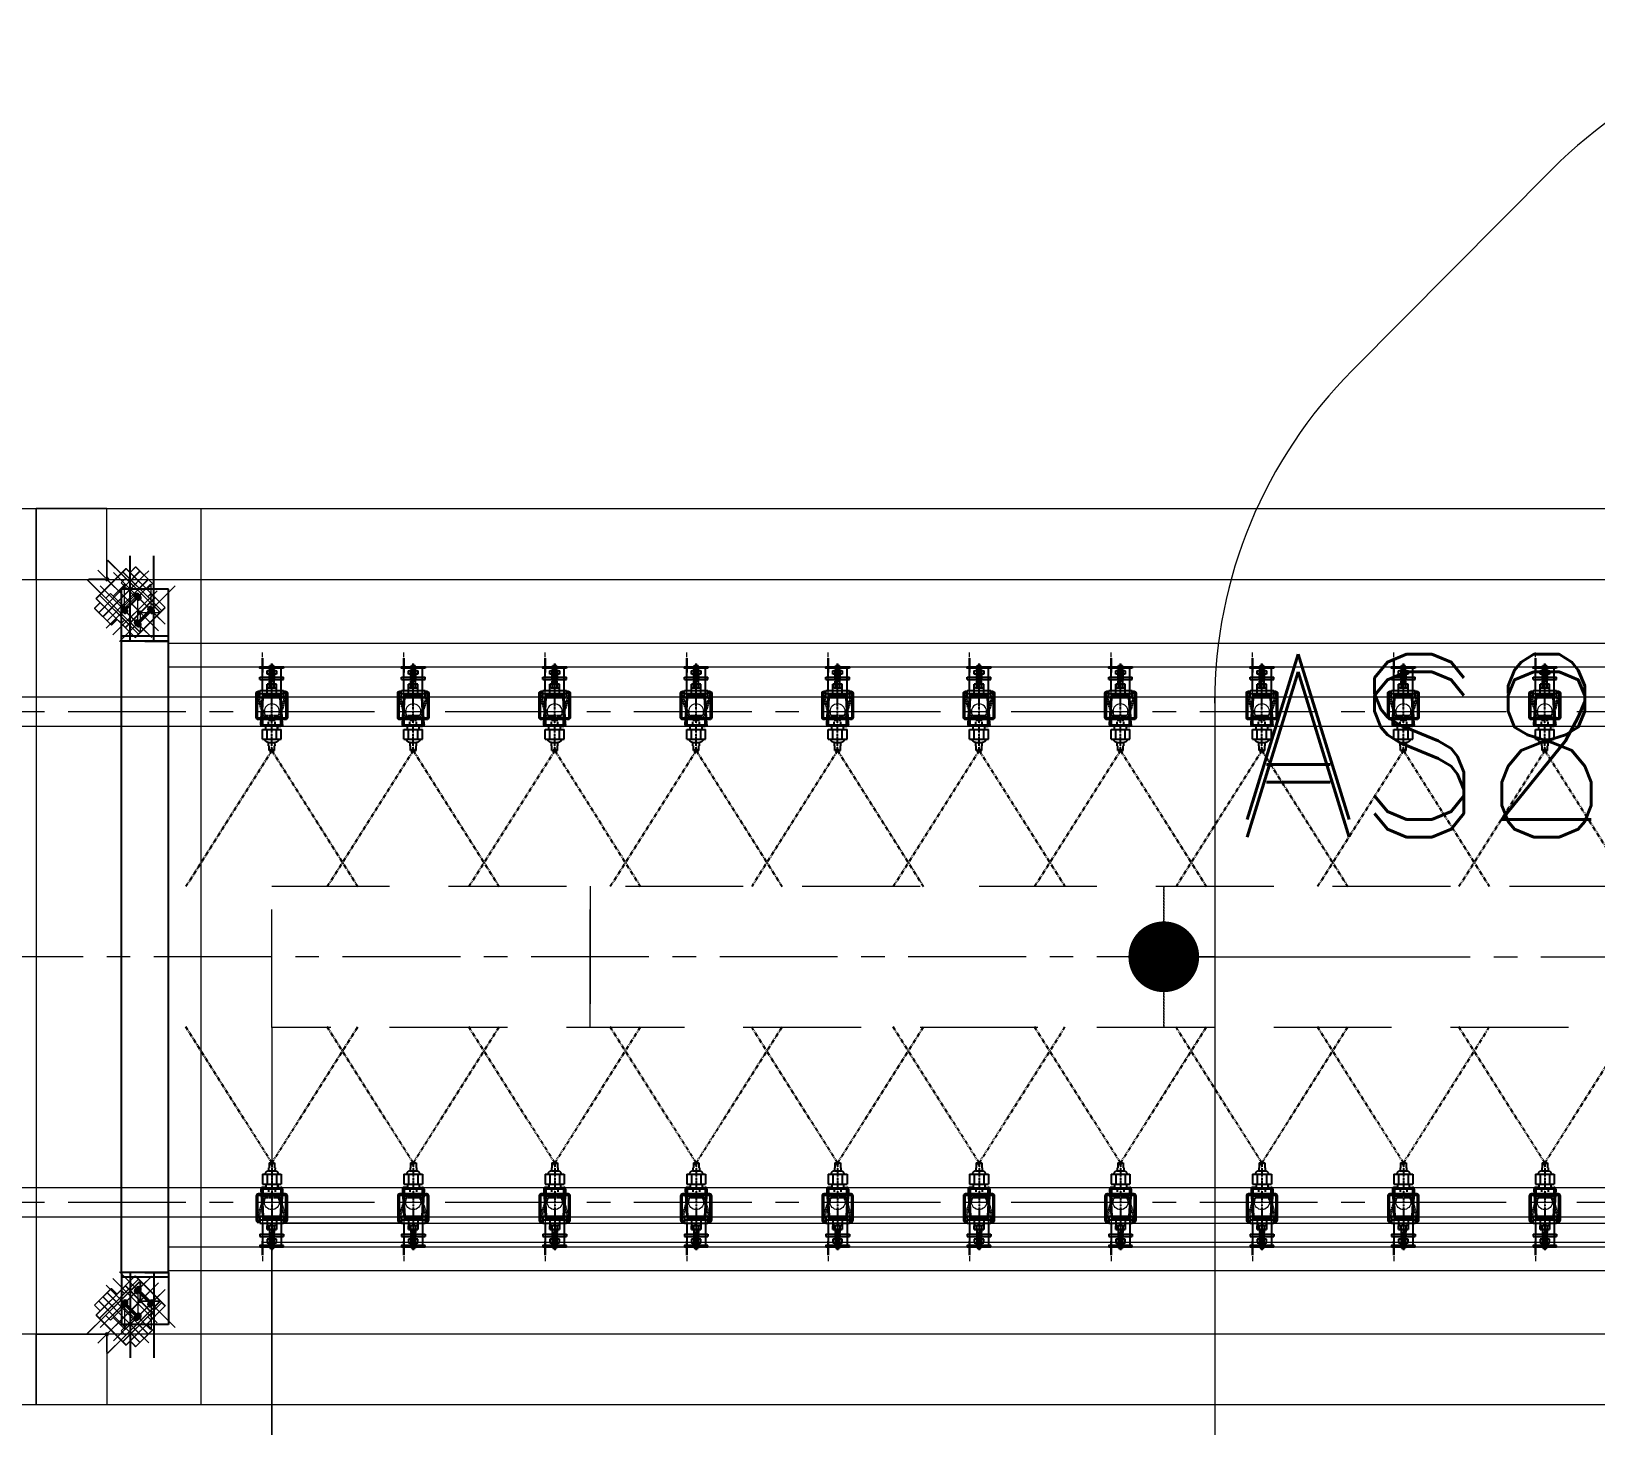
# Model space of a CAD drawing. Header units: inches. Extents: x 702888 to 852715, y 9845 to 271320.
# Drawn here: x 728319 to 731637, y 256210 to 259166 of the extents above; entities that cross this region are included whole.
import ezdxf

# ---------------------------------------------------------------- set-up
doc = ezdxf.new("R2010")
doc.units = ezdxf.units.IN
doc.header["$MEASUREMENT"] = 0
for name, pattern in [('CENTER2', [1.125, 0.75, -0.125, 0.125, -0.125]), ('CENTERX2', [4, 2.5, -0.5, 0.5, -0.5]), ('DASHED2', [0.375, 0.25, -0.125]), ('DASHEDX2', [1.5, 1, -0.5]), ('HIDDEN', [9.525, 6.35, -3.175]), ('HIDDEN2', [0.1875, 0.125, -0.0625]), ('PHANTOM', [2.5, 1.25, -0.25, 0.25, -0.25, 0.25, -0.25]), ('PHANTOM2', [31.75, 15.875, -3.175, 3.175, -3.175, 3.175, -3.175])]:
    doc.linetypes.add(name, pattern=pattern)
doc.layers.get('0').update_dxf_attribs({"lineweight": 5})
for name, color, linetype in [('6nb', 230, 'Continuous'), ('Nozzle', 7, 'Continuous'), ('Riser Support', 7, 'Continuous'), ('stru pipe', 120, 'Continuous')]:
    doc.layers.add(name, color=color, linetype=linetype)
doc.layers.add('chain', color=2, linetype='Continuous', lineweight=5)
doc.layers.add('p7', color=253, linetype='Continuous', lineweight=5)
doc.styles.add('ROMANS', font='romans.shx', dxfattribs={"width": 0.9})

# ---------------------------------------------------------------- blocks, each defined once
blk = doc.blocks.new('A$C4D81176E')
at = {"layer": 'Nozzle', "color": 2, "linetype": 'PHANTOM2', "ltscale": 0.5}
for q in [(361.3, 4.7), (361.3, -359.7)]:
    blk.add_line((73, -177.5), q, dxfattribs=at)
at = {"layer": 'Nozzle', "color": 2}
for p, q in [((-43.9, -160.2), (-44, -160.6)), ((-44, -160.6), (-44, -161)), ((-44, -194), (-44, -161)), ((-43.8, -159.8), (-43.9, -160.2)), ((-43.6, -159.4), (-43.8, -159.8)), ((-43.4, -159), (-43.6, -159.4)), ((-43.1, -158.7), (-43.4, -159)), ((-42.8, -158.4), (-43.1, -158.7)), ((-42.5, -158.1), (-42.8, -158.4)), ((-42.1, -157.9), (-42.5, -158.1)), ((-41.8, -157.7), (-42.1, -157.9)), ((-41.9, -160.5), (-42, -160.7)), ((-42, -160.7), (-42, -161)), ((-42, -194), (-42, -161)), ((-41.8, -160.3), (-41.9, -160.5)), ((-41.3, -157.6), (-41.8, -157.7)), ((-41.6, -160), (-41.8, -160.3)), ((-41.5, -159.9), (-41.6, -160)), ((-41.2, -159.7), (-41.5, -159.9)), ((-40.9, -157.5), (-41.3, -157.6)), ((-41, -159.6), (-41.2, -159.7)), ((-40.8, -159.5), (-41, -159.6)), ((-40.5, -157.5), (-40.9, -157.5)), ((-40.5, -159.5), (-40.8, -159.5)), ((17.7, -154.5), (-40.5, -157.5)), ((17.7, -156.5), (-40.5, -159.5)), ((-26.3, -156.8), (-26.3, -158.8)), ((4.2, -158.5), (4.2, -196.5)), ((16.7, -158.5), (4.2, -158.5)), ((16.9, -158.5), (16.7, -158.5)), ((17.2, -158.6), (16.9, -158.5)), ((17.4, -158.7), (17.2, -158.6)), ((17.6, -158.8), (17.4, -158.7)), ((17.8, -159), (17.6, -158.8)), ((18.1, -154.5), (17.7, -154.5)), ((17.9, -156.5), (17.7, -156.5)), ((18, -159.2), (17.8, -159)), ((18.2, -156.6), (17.9, -156.5)), ((18.1, -159.5), (18, -159.2)), ((18.5, -154.6), (18.1, -154.5)), ((18.2, -159.7), (18.1, -159.5)), ((18.4, -156.7), (18.2, -156.6)), ((18.2, -160), (18.2, -159.7)), ((18.2, -160), (18.2, -195)), ((28.2, -165), (18.2, -165)), ((18.6, -156.9), (18.4, -156.7)), ((18.9, -154.7), (18.5, -154.6)), ((18.8, -157), (18.6, -156.9)), ((18.9, -157.3), (18.8, -157)), ((19.3, -154.9), (18.9, -154.7)), ((19.1, -157.5), (18.9, -157.3)), ((19.2, -157.7), (19.1, -157.5)), ((19.2, -158), (19.2, -157.7)), ((19.2, -165), (19.2, -158)), ((19.7, -155.1), (19.3, -154.9)), ((20, -155.4), (19.7, -155.1)), ((20.3, -155.7), (20, -155.4)), ((20.5, -156), (20.3, -155.7)), ((20.8, -156.4), (20.5, -156)), ((20.9, -156.8), (20.8, -156.4)), ((21.1, -157.2), (20.9, -156.8)), ((21.2, -157.6), (21.1, -157.2)), ((21.2, -158), (21.2, -157.6)), ((21.2, -165), (21.2, -158)), ((49, -157.5), (28.2, -157.5)), ((28.2, -157.5), (28.2, -197.5)), ((49, -157.5), (49, -197.5)), ((49.6, -162.9), (49, -162.7)), ((50.3, -163), (49.6, -162.9)), ((50.9, -163.3), (50.3, -163)), ((51.5, -163.6), (50.9, -163.3)), ((52.1, -164), (51.5, -163.6)), ((52.6, -164.3), (52.1, -164)), ((53.2, -164.8), (52.6, -164.3)), ((53.7, -165.2), (53.2, -164.8)), ((54.1, -165.8), (53.7, -165.2)), ((54.5, -166.3), (54.1, -165.8)), ((-44, -194), (-44, -194.4)), ((-44, -194.4), (-43.9, -194.9)), ((-43.9, -194.9), (-43.8, -195.3)), ((-43.8, -195.3), (-43.6, -195.7)), ((-43.6, -195.7), (-43.4, -196)), ((-43.4, -196), (-43.1, -196.3)), ((-43.1, -196.3), (-42.8, -196.6)), ((-42.8, -196.6), (-42.5, -196.9)), ((-42.5, -196.9), (-42.1, -197.1)), ((-42.1, -197.1), (-41.8, -197.3)), ((-42, -194), (-42, -194.3)), ((-42, -194.3), (-41.9, -194.5)), ((-41.9, -194.5), (-41.8, -194.8)), ((-41.8, -194.8), (-41.6, -195)), ((-41.8, -197.3), (-41.3, -197.4)), ((-41.6, -195), (-41.5, -195.2)), ((-41.5, -195.2), (-41.2, -195.3)), ((-41.3, -197.4), (-40.9, -197.5)), ((-41.2, -195.3), (-41, -195.5)), ((-41, -195.5), (-40.8, -195.5)), ((-40.9, -197.5), (-40.5, -197.5)), ((-40.8, -195.5), (-40.5, -195.5)), ((17.7, -198.5), (-40.5, -195.5)), ((17.7, -200.5), (-40.5, -197.5)), ((-26.3, -196.2), (-26.3, -198.3)), ((16.7, -196.5), (4.2, -196.5)), ((16.7, -196.5), (16.9, -196.5)), ((16.7, -196.5), (16.9, -196.5)), ((16.9, -196.5), (17.2, -196.4)), ((16.9, -196.5), (17.2, -196.4)), ((17.2, -196.4), (17.4, -196.3)), ((17.2, -196.4), (17.4, -196.3)), ((17.4, -196.3), (17.6, -196.2)), ((17.4, -196.3), (17.6, -196.2)), ((17.6, -196.2), (17.8, -196)), ((17.6, -196.2), (17.8, -196)), ((17.7, -198.5), (17.9, -198.5)), ((17.8, -196), (18, -195.8)), ((17.8, -196), (18, -195.8)), ((17.9, -198.5), (18.2, -198.5)), ((18, -195.8), (18.1, -195.5)), ((18, -195.8), (18.1, -195.5)), ((18.1, -195.5), (18.2, -195.3)), ((18.1, -195.5), (18.2, -195.3)), ((28.2, -190), (18.2, -190)), ((18.2, -195.3), (18.2, -195)), ((18.2, -195.3), (18.2, -195)), ((18.2, -198.5), (18.4, -198.3)), ((18.4, -198.3), (18.6, -198.2)), ((18.6, -198.2), (18.8, -198)), ((18.8, -198), (18.9, -197.8)), ((18.9, -197.8), (19.1, -197.5)), ((19.1, -197.5), (19.2, -197.3)), ((19.2, -190), (19.2, -197)), ((19.2, -197.3), (19.2, -197)), ((20.3, -199.3), (20.5, -199)), ((20.5, -199), (20.8, -198.7)), ((20.8, -198.7), (20.9, -198.3)), ((20.9, -198.3), (21.1, -197.9)), ((21.1, -197.9), (21.2, -197.4)), ((21.2, -190), (21.2, -197)), ((21.2, -197.4), (21.2, -197)), ((49, -167.5), (28.2, -167.5)), ((49, -187.5), (28.2, -187.5)), ((49, -197.5), (28.2, -197.5)), ((49, -192.3), (49.6, -192.2)), ((49.6, -192.2), (50.3, -192)), ((50.3, -192), (50.9, -191.7)), ((50.9, -191.7), (51.5, -191.4)), ((51.5, -191.4), (52.1, -191.1)), ((52.1, -191.1), (52.6, -190.7)), ((52.6, -190.7), (53.2, -190.3)), ((53.2, -190.3), (53.7, -189.8)), ((53.7, -189.8), (54.1, -189.3)), ((54.1, -189.3), (54.5, -188.7)), ((54.9, -166.9), (54.5, -166.3)), ((54.5, -188.7), (54.9, -188.2)), ((55.2, -167.5), (54.9, -166.9)), ((54.9, -188.2), (55.2, -187.6)), ((55.5, -168.1), (55.2, -167.5)), ((55.2, -187.6), (55.4, -187)), ((55.4, -187), (55.6, -186.3)), ((55.6, -168.7), (55.5, -168.1)), ((55.8, -169.4), (55.6, -168.7)), ((55.6, -186.3), (55.8, -185.7)), ((56, -170.1), (55.8, -169.4)), ((55.8, -185.7), (55.9, -185)), ((55.9, -185), (56, -184.3)), ((56, -170.8), (56, -170.1)), ((56, -170.8), (56, -184.3)), ((63, -170.8), (56, -170.8)), ((63, -184.4), (56, -184.3)), ((63, -170.8), (63, -171.7)), ((73, -171.7), (63, -171.7)), ((73, -183.5), (63, -183.4)), ((63, -183.4), (63, -184.4)), ((68.7, -177.5), (73, -174.8)), ((68.7, -177.5), (73, -180.3)), ((73, -171.7), (73, -174.8)), ((73, -180.3), (73, -183.5)), ((17.7, -200.5), (18.1, -200.5)), ((18.1, -200.5), (18.5, -200.4)), ((18.5, -200.4), (18.9, -200.3)), ((18.9, -200.3), (19.3, -200.1)), ((19.3, -200.1), (19.7, -199.9)), ((19.7, -199.9), (20, -199.6)), ((20, -199.6), (20.3, -199.3))]:
    blk.add_line(p, q, dxfattribs=at)
at = {"layer": 'Nozzle', "color": 1, "linetype": 'CENTER2', "ltscale": 0.25}
blk.add_line((73, -177.5), (-46.9, -177.5), dxfattribs=at)
at = {"layer": 'Nozzle', "color": 8, "linetype": 'HIDDEN'}
for p, q in [((8.2, -170.5), (8.2, -184.5)), ((18.2, -170.5), (8.2, -170.5)), ((18.2, -184.5), (8.2, -184.5))]:
    blk.add_line(p, q, dxfattribs=at)
blk = doc.blocks.new('*U55')
at = {"layer": 'chain', "color": 7, "linetype": 'Continuous'}
blk.add_line((-20, -152.9, 0), (-20, -215, 0), dxfattribs=at)
at = {"layer": 'chain', "color": 5, "linetype": 'DASHEDX2'}
blk.add_line((-20, -238.1, 0), (-20, -248.1, 0), dxfattribs=at)
at = {"layer": 'chain', "color": 7, "linetype": 'Continuous'}
blk.add_circle((0, -123, 0), 16.1, dxfattribs=at)
at = {"layer": 'Riser Support', "color": 11}
for p, q in [((-25, -152.9, 0), (-25, -167.9, 0)), ((-25, -152.9, 0), (25, -152.9, 0)), ((-25, -160.9, 0), (25, -160.9, 0)), ((-10, -152.9, 0), (-10, -180.9, 0)), ((10, -152.9, 0), (10, -180.9, 0)), ((25, -152.9, 0), (25, -167.9, 0)), ((-25, -167.9, 0), (25, -167.9, 0)), ((-25, -190.9, 0), (-25, -195.9, 0)), ((-25, -190.9, 0), (25, -190.9, 0)), ((-25, -195.9, 0), (25, -195.9, 0)), ((-20, -167.9, 0), (-20, -190.9, 0)), ((-10, -180.9, 0), (-10, -173.7, 0)), ((-10, -180.9, 0), (10, -180.9, 0)), ((10, -180.9, 0), (-10, -180.9, 0)), ((-7.5, -172.9, 0), (7.5, -172.9, 0)), ((-5, -180.9, 0), (-5, -173.7, 0)), ((-5, -189, 0), (-5, -209.2, 0)), ((-4, -195.9, 0), (-4, -180.9, 0)), ((-4, -185.9, 0), (-4, -220.9, 0)), ((4, -195.9, 0), (4, -180.9, 0)), ((4, -185.9, 0), (4, -220.9, 0)), ((5, -173.7, 0), (5, -180.9, 0)), ((5, -209.2, 0), (5, -189, 0)), ((10, -173.7, 0), (10, -180.9, 0)), ((20, -167.9, 0), (20, -190.9, 0)), ((25, -190.9, 0), (25, -195.9, 0)), ((-10, -201.9, 0), (-10, -209.2, 0)), ((10, -201.9, 0), (-10, -201.9, 0)), ((-7.5, -209.9, 0), (7.5, -209.9, 0)), ((-4, -220.9, 0), (4, -220.9, 0)), ((10, -209.2, 0), (10, -201.9, 0))]:
    blk.add_line(p, q, dxfattribs=at)
at = {"layer": 'Riser Support', "color": 1, "linetype": 'CENTER2'}
blk.add_line((0, -139.1, 0), (0, -224.7, 0), dxfattribs=at)
at = {"layer": 'Riser Support'}
for p, q in [((20, -152.9, 0), (20, -215, 0)), ((-20, -195.9, 0), (-20, -235.9, 0)), ((-20, -195.9, 0), (20, -195.9, 0)), ((-20, -235.9, 0), (-20, -205.9, 0)), ((-4, -211.9, 0), (-4, -205.9, 0)), ((4, -211.9, 0), (4, -205.9, 0))]:
    blk.add_line(p, q, dxfattribs=at)
at = {"layer": 'Riser Support', "color": 11, "linetype": 'HIDDEN'}
for p, q in [((-5, -180.9, 0), (-5, -195.9, 0)), ((5, -180.9, 0), (5, -195.9, 0))]:
    blk.add_line(p, q, dxfattribs=at)
at = {"layer": 'Riser Support', "color": 1, "linetype": 'CENTER2', "ltscale": 200}
blk.add_line((0, -223.9, 0), (0, -193.9, 0), dxfattribs=at)
at = {"layer": 'Riser Support', "elevation": 0}
for points in [[(25, -165.9), (28.5, -165.9, 0.414214), (33, -161.4), (33, -110.4, 0.414214), (28.5, -105.9), (-28.5, -105.9, 0.414214), (-33, -110.4), (-33, -161.4, 0.414214), (-28.5, -165.9), (-25, -165.9)], [(25, -162.9), (28.5, -162.9, 0.414214), (30, -161.4), (30, -110.4, 0.414214), (28.5, -108.9), (-28.5, -108.9, 0.414214), (-30, -110.4), (-30, -161.4, 0.414214), (-28.5, -162.9), (-25, -162.9)]]:
    blk.add_lwpolyline(points, format="xyb", dxfattribs=at)
at = {"layer": 'Riser Support', "linetype": 'HIDDEN2', "ltscale": 0.75, "elevation": 0}
for points in [[(25, -165.9), (28.5, -165.9, 0.414214), (33, -161.4), (18, -115.4, 0.414214), (13.5, -110.9), (-13.5, -110.9, 0.414214), (-18, -115.4), (-33, -161.4, 0.414214), (-28.5, -165.9), (-25, -165.9)], [(25, -162.9), (28.5, -162.9, 0.414214), (30, -161.4), (15, -115.4, 0.414214), (13.5, -113.9), (-13.5, -113.9, 0.414214), (-15, -115.4), (-30, -161.4, 0.414214), (-28.5, -162.9), (-25, -162.9)]]:
    blk.add_lwpolyline(points, format="xyb", dxfattribs=at)
at = {"layer": 'Riser Support', "elevation": 0}
blk.add_lwpolyline([(25, -215), (-25, -215), (-25, -218), (25, -218), (25, -215)], dxfattribs=at)
at = {"layer": 'Riser Support', "color": 11}
for centre, radius, start, end in [((-7.5, -177.4, 0), 4.44, 55.6903, 124.3097), ((0, -189.5, 0), 16.6, 72.4519, 107.5481), ((7.5, -177.4, 0), 4.44, 55.6903, 124.3097), ((-7.5, -205.5, 0), 4.44, 235.6903, 304.3097), ((0, -193.4, 0), 16.6, 252.4519, 287.5481), ((7.5, -205.5, 0), 4.44, 235.6903, 304.3097)]:
    blk.add_arc(centre, radius, start, end, dxfattribs=at)
at = {"color": 0, "linetype": 'ByBlock', "lineweight": -2, "extrusion": (0, 0, -1), "xscale": -1, "zscale": -1, "rotation": 270}
blk.add_blockref('A$C4D81176E', (177.5, -113.2, 0), dxfattribs=at)
blk = doc.blocks.new('*U75')
at = {"layer": 'chain', "color": 0, "linetype": 'ByBlock', "lineweight": -2, "transparency": 16777216}
for p in [(0, 0), (300, 0), (600, 0), (900, 0), (1200, 0), (1500, 0), (1800, 0), (2100, 0), (2400, 0)]:
    blk.add_blockref('*U55', p, dxfattribs=at)
blk = doc.blocks.new('*U66')
at = {"layer": 'chain', "color": 7, "linetype": 'Continuous'}
blk.add_line((-20, -152.9, 0), (-20, -215, 0), dxfattribs=at)
at = {"layer": 'chain', "color": 5, "linetype": 'DASHEDX2'}
blk.add_line((-20, -238.1, 0), (-20, -248.1, 0), dxfattribs=at)
at = {"layer": 'chain', "color": 7, "linetype": 'Continuous'}
blk.add_circle((0, -123, 0), 16.1, dxfattribs=at)
at = {"layer": 'Riser Support', "color": 11}
for p, q in [((-25, -152.9, 0), (-25, -167.9, 0)), ((-25, -152.9, 0), (25, -152.9, 0)), ((-25, -160.9, 0), (25, -160.9, 0)), ((-10, -152.9, 0), (-10, -180.9, 0)), ((10, -152.9, 0), (10, -180.9, 0)), ((25, -152.9, 0), (25, -167.9, 0)), ((-25, -167.9, 0), (25, -167.9, 0)), ((-25, -190.9, 0), (-25, -195.9, 0)), ((-25, -190.9, 0), (25, -190.9, 0)), ((-25, -195.9, 0), (25, -195.9, 0)), ((-20, -167.9, 0), (-20, -190.9, 0)), ((-10, -180.9, 0), (-10, -173.7, 0)), ((-10, -180.9, 0), (10, -180.9, 0)), ((10, -180.9, 0), (-10, -180.9, 0)), ((-7.5, -172.9, 0), (7.5, -172.9, 0)), ((-5, -180.9, 0), (-5, -173.7, 0)), ((-5, -189, 0), (-5, -209.2, 0)), ((-4, -195.9, 0), (-4, -180.9, 0)), ((-4, -185.9, 0), (-4, -220.9, 0)), ((4, -195.9, 0), (4, -180.9, 0)), ((4, -185.9, 0), (4, -220.9, 0)), ((5, -173.7, 0), (5, -180.9, 0)), ((5, -209.2, 0), (5, -189, 0)), ((10, -173.7, 0), (10, -180.9, 0)), ((20, -167.9, 0), (20, -190.9, 0)), ((25, -190.9, 0), (25, -195.9, 0)), ((-10, -201.9, 0), (-10, -209.2, 0)), ((10, -201.9, 0), (-10, -201.9, 0)), ((-7.5, -209.9, 0), (7.5, -209.9, 0)), ((-4, -220.9, 0), (4, -220.9, 0)), ((10, -209.2, 0), (10, -201.9, 0))]:
    blk.add_line(p, q, dxfattribs=at)
at = {"layer": 'Riser Support', "color": 1, "linetype": 'CENTER2'}
blk.add_line((0, -139.1, 0), (0, -224.7, 0), dxfattribs=at)
at = {"layer": 'Riser Support'}
for p, q in [((20, -152.9, 0), (20, -215, 0)), ((-20, -195.9, 0), (-20, -235.9, 0)), ((-20, -195.9, 0), (20, -195.9, 0)), ((-20, -235.9, 0), (-20, -205.9, 0)), ((-4, -211.9, 0), (-4, -205.9, 0)), ((4, -211.9, 0), (4, -205.9, 0))]:
    blk.add_line(p, q, dxfattribs=at)
at = {"layer": 'Riser Support', "color": 11, "linetype": 'HIDDEN'}
for p, q in [((-5, -180.9, 0), (-5, -195.9, 0)), ((5, -180.9, 0), (5, -195.9, 0))]:
    blk.add_line(p, q, dxfattribs=at)
at = {"layer": 'Riser Support', "color": 1, "linetype": 'CENTER2', "ltscale": 200}
blk.add_line((0, -223.9, 0), (0, -193.9, 0), dxfattribs=at)
at = {"layer": 'Riser Support', "elevation": 0}
for points in [[(25, -165.9), (28.5, -165.9, 0.414214), (33, -161.4), (33, -110.4, 0.414214), (28.5, -105.9), (-28.5, -105.9, 0.414214), (-33, -110.4), (-33, -161.4, 0.414214), (-28.5, -165.9), (-25, -165.9)], [(25, -162.9), (28.5, -162.9, 0.414214), (30, -161.4), (30, -110.4, 0.414214), (28.5, -108.9), (-28.5, -108.9, 0.414214), (-30, -110.4), (-30, -161.4, 0.414214), (-28.5, -162.9), (-25, -162.9)]]:
    blk.add_lwpolyline(points, format="xyb", dxfattribs=at)
at = {"layer": 'Riser Support', "linetype": 'HIDDEN2', "ltscale": 0.75, "elevation": 0}
for points in [[(25, -165.9), (28.5, -165.9, 0.414214), (33, -161.4), (18, -115.4, 0.414214), (13.5, -110.9), (-13.5, -110.9, 0.414214), (-18, -115.4), (-33, -161.4, 0.414214), (-28.5, -165.9), (-25, -165.9)], [(25, -162.9), (28.5, -162.9, 0.414214), (30, -161.4), (15, -115.4, 0.414214), (13.5, -113.9), (-13.5, -113.9, 0.414214), (-15, -115.4), (-30, -161.4, 0.414214), (-28.5, -162.9), (-25, -162.9)]]:
    blk.add_lwpolyline(points, format="xyb", dxfattribs=at)
at = {"layer": 'Riser Support', "elevation": 0}
blk.add_lwpolyline([(25, -215), (-25, -215), (-25, -218), (25, -218), (25, -215)], dxfattribs=at)
at = {"layer": 'Riser Support', "color": 11}
for centre, radius, start, end in [((-7.5, -177.4, 0), 4.44, 55.6903, 124.3097), ((0, -189.5, 0), 16.6, 72.4519, 107.5481), ((7.5, -177.4, 0), 4.44, 55.6903, 124.3097), ((-7.5, -205.5, 0), 4.44, 235.6903, 304.3097), ((0, -193.4, 0), 16.6, 252.4519, 287.5481), ((7.5, -205.5, 0), 4.44, 235.6903, 304.3097)]:
    blk.add_arc(centre, radius, start, end, dxfattribs=at)
at = {"color": 0, "linetype": 'ByBlock', "lineweight": -2, "extrusion": (0, 0, -1), "xscale": -1, "zscale": -1, "rotation": 270}
blk.add_blockref('A$C4D81176E', (177.5, -113.2, 0), dxfattribs=at)
blk = doc.blocks.new('*U47')
at = {"layer": 'chain', "color": 0, "linetype": 'ByBlock', "lineweight": -2, "transparency": 16777216}
for p in [(0, 0), (300, 0), (600, 0), (900, 0), (1200, 0), (1500, 0), (1800, 0), (2100, 0), (2400, 0), (2700, 0)]:
    blk.add_blockref('*U66', p, dxfattribs=at)
blk = doc.blocks.new('*U60')
at = {"layer": 'chain', "color": 7, "linetype": 'Continuous'}
blk.add_line((-20, -152.9, 0), (-20, -215, 0), dxfattribs=at)
at = {"layer": 'chain', "color": 5, "linetype": 'DASHEDX2'}
blk.add_line((-20, -238.1, 0), (-20, -248.1, 0), dxfattribs=at)
at = {"layer": 'chain', "color": 7, "linetype": 'Continuous'}
blk.add_circle((0, -123, 0), 16.1, dxfattribs=at)
at = {"layer": 'Riser Support', "color": 11}
for p, q in [((-25, -152.9, 0), (-25, -167.9, 0)), ((-25, -152.9, 0), (25, -152.9, 0)), ((-25, -160.9, 0), (25, -160.9, 0)), ((-10, -152.9, 0), (-10, -180.9, 0)), ((10, -152.9, 0), (10, -180.9, 0)), ((25, -152.9, 0), (25, -167.9, 0)), ((-25, -167.9, 0), (25, -167.9, 0)), ((-25, -190.9, 0), (-25, -195.9, 0)), ((-25, -190.9, 0), (25, -190.9, 0)), ((-25, -195.9, 0), (25, -195.9, 0)), ((-20, -167.9, 0), (-20, -190.9, 0)), ((-10, -180.9, 0), (-10, -173.7, 0)), ((-10, -180.9, 0), (10, -180.9, 0)), ((10, -180.9, 0), (-10, -180.9, 0)), ((-7.5, -172.9, 0), (7.5, -172.9, 0)), ((-5, -180.9, 0), (-5, -173.7, 0)), ((-5, -189, 0), (-5, -209.2, 0)), ((-4, -195.9, 0), (-4, -180.9, 0)), ((-4, -185.9, 0), (-4, -220.9, 0)), ((4, -195.9, 0), (4, -180.9, 0)), ((4, -185.9, 0), (4, -220.9, 0)), ((5, -173.7, 0), (5, -180.9, 0)), ((5, -209.2, 0), (5, -189, 0)), ((10, -173.7, 0), (10, -180.9, 0)), ((20, -167.9, 0), (20, -190.9, 0)), ((25, -190.9, 0), (25, -195.9, 0)), ((-10, -201.9, 0), (-10, -209.2, 0)), ((10, -201.9, 0), (-10, -201.9, 0)), ((-7.5, -209.9, 0), (7.5, -209.9, 0)), ((-4, -220.9, 0), (4, -220.9, 0)), ((10, -209.2, 0), (10, -201.9, 0))]:
    blk.add_line(p, q, dxfattribs=at)
at = {"layer": 'Riser Support', "color": 1, "linetype": 'CENTER2'}
blk.add_line((0, -139.1, 0), (0, -224.7, 0), dxfattribs=at)
at = {"layer": 'Riser Support'}
for p, q in [((20, -152.9, 0), (20, -215, 0)), ((-20, -195.9, 0), (-20, -235.9, 0)), ((-20, -195.9, 0), (20, -195.9, 0)), ((-20, -235.9, 0), (-20, -205.9, 0)), ((-4, -211.9, 0), (-4, -205.9, 0)), ((4, -211.9, 0), (4, -205.9, 0))]:
    blk.add_line(p, q, dxfattribs=at)
at = {"layer": 'Riser Support', "color": 11, "linetype": 'HIDDEN'}
for p, q in [((-5, -180.9, 0), (-5, -195.9, 0)), ((5, -180.9, 0), (5, -195.9, 0))]:
    blk.add_line(p, q, dxfattribs=at)
at = {"layer": 'Riser Support', "color": 1, "linetype": 'CENTER2', "ltscale": 200}
blk.add_line((0, -223.9, 0), (0, -193.9, 0), dxfattribs=at)
at = {"layer": 'Riser Support', "elevation": 0}
for points in [[(25, -165.9), (28.5, -165.9, 0.414214), (33, -161.4), (33, -110.4, 0.414214), (28.5, -105.9), (-28.5, -105.9, 0.414214), (-33, -110.4), (-33, -161.4, 0.414214), (-28.5, -165.9), (-25, -165.9)], [(25, -162.9), (28.5, -162.9, 0.414214), (30, -161.4), (30, -110.4, 0.414214), (28.5, -108.9), (-28.5, -108.9, 0.414214), (-30, -110.4), (-30, -161.4, 0.414214), (-28.5, -162.9), (-25, -162.9)]]:
    blk.add_lwpolyline(points, format="xyb", dxfattribs=at)
at = {"layer": 'Riser Support', "linetype": 'HIDDEN2', "ltscale": 0.75, "elevation": 0}
for points in [[(25, -165.9), (28.5, -165.9, 0.414214), (33, -161.4), (18, -115.4, 0.414214), (13.5, -110.9), (-13.5, -110.9, 0.414214), (-18, -115.4), (-33, -161.4, 0.414214), (-28.5, -165.9), (-25, -165.9)], [(25, -162.9), (28.5, -162.9, 0.414214), (30, -161.4), (15, -115.4, 0.414214), (13.5, -113.9), (-13.5, -113.9, 0.414214), (-15, -115.4), (-30, -161.4, 0.414214), (-28.5, -162.9), (-25, -162.9)]]:
    blk.add_lwpolyline(points, format="xyb", dxfattribs=at)
at = {"layer": 'Riser Support', "elevation": 0}
blk.add_lwpolyline([(25, -215), (-25, -215), (-25, -218), (25, -218), (25, -215)], dxfattribs=at)
at = {"layer": 'Riser Support', "color": 11}
for centre, radius, start, end in [((-7.5, -177.4, 0), 4.44, 55.6903, 124.3097), ((0, -189.5, 0), 16.6, 72.4519, 107.5481), ((7.5, -177.4, 0), 4.44, 55.6903, 124.3097), ((-7.5, -205.5, 0), 4.44, 235.6903, 304.3097), ((0, -193.4, 0), 16.6, 252.4519, 287.5481), ((7.5, -205.5, 0), 4.44, 235.6903, 304.3097)]:
    blk.add_arc(centre, radius, start, end, dxfattribs=at)
at = {"color": 0, "linetype": 'ByBlock', "lineweight": -2, "extrusion": (0, 0, -1), "xscale": -1, "zscale": -1, "rotation": 270}
blk.add_blockref('A$C4D81176E', (177.5, -113.2, 0), dxfattribs=at)
blk = doc.blocks.new('*U70')
at = {"layer": 'chain', "color": 0, "linetype": 'ByBlock', "lineweight": -2, "transparency": 16777216}
for p in [(0, 0), (300, 0), (600, 0), (900, 0), (1200, 0), (1500, 0), (1800, 0), (2100, 0), (2400, 0)]:
    blk.add_blockref('*U60', p, dxfattribs=at)
blk = doc.blocks.new('*U53')
at = {"layer": 'chain', "color": 7, "linetype": 'Continuous'}
blk.add_line((-20, -152.9, 0), (-20, -215, 0), dxfattribs=at)
at = {"layer": 'chain', "color": 5, "linetype": 'DASHEDX2'}
blk.add_line((-20, -238.1, 0), (-20, -248.1, 0), dxfattribs=at)
at = {"layer": 'chain', "color": 7, "linetype": 'Continuous'}
blk.add_circle((0, -123, 0), 16.1, dxfattribs=at)
at = {"layer": 'Riser Support', "color": 11}
for p, q in [((-25, -152.9, 0), (-25, -167.9, 0)), ((-25, -152.9, 0), (25, -152.9, 0)), ((-25, -160.9, 0), (25, -160.9, 0)), ((-10, -152.9, 0), (-10, -180.9, 0)), ((10, -152.9, 0), (10, -180.9, 0)), ((25, -152.9, 0), (25, -167.9, 0)), ((-25, -167.9, 0), (25, -167.9, 0)), ((-25, -190.9, 0), (-25, -195.9, 0)), ((-25, -190.9, 0), (25, -190.9, 0)), ((-25, -195.9, 0), (25, -195.9, 0)), ((-20, -167.9, 0), (-20, -190.9, 0)), ((-10, -180.9, 0), (-10, -173.7, 0)), ((-10, -180.9, 0), (10, -180.9, 0)), ((10, -180.9, 0), (-10, -180.9, 0)), ((-7.5, -172.9, 0), (7.5, -172.9, 0)), ((-5, -180.9, 0), (-5, -173.7, 0)), ((-5, -189, 0), (-5, -209.2, 0)), ((-4, -195.9, 0), (-4, -180.9, 0)), ((-4, -185.9, 0), (-4, -220.9, 0)), ((4, -195.9, 0), (4, -180.9, 0)), ((4, -185.9, 0), (4, -220.9, 0)), ((5, -173.7, 0), (5, -180.9, 0)), ((5, -209.2, 0), (5, -189, 0)), ((10, -173.7, 0), (10, -180.9, 0)), ((20, -167.9, 0), (20, -190.9, 0)), ((25, -190.9, 0), (25, -195.9, 0)), ((-10, -201.9, 0), (-10, -209.2, 0)), ((10, -201.9, 0), (-10, -201.9, 0)), ((-7.5, -209.9, 0), (7.5, -209.9, 0)), ((-4, -220.9, 0), (4, -220.9, 0)), ((10, -209.2, 0), (10, -201.9, 0))]:
    blk.add_line(p, q, dxfattribs=at)
at = {"layer": 'Riser Support', "color": 1, "linetype": 'CENTER2'}
blk.add_line((0, -139.1, 0), (0, -224.7, 0), dxfattribs=at)
at = {"layer": 'Riser Support'}
for p, q in [((20, -152.9, 0), (20, -215, 0)), ((-20, -195.9, 0), (-20, -235.9, 0)), ((-20, -195.9, 0), (20, -195.9, 0)), ((-20, -235.9, 0), (-20, -205.9, 0)), ((-4, -211.9, 0), (-4, -205.9, 0)), ((4, -211.9, 0), (4, -205.9, 0))]:
    blk.add_line(p, q, dxfattribs=at)
at = {"layer": 'Riser Support', "color": 11, "linetype": 'HIDDEN'}
for p, q in [((-5, -180.9, 0), (-5, -195.9, 0)), ((5, -180.9, 0), (5, -195.9, 0))]:
    blk.add_line(p, q, dxfattribs=at)
at = {"layer": 'Riser Support', "color": 1, "linetype": 'CENTER2', "ltscale": 200}
blk.add_line((0, -223.9, 0), (0, -193.9, 0), dxfattribs=at)
at = {"layer": 'Riser Support', "elevation": 0}
for points in [[(25, -165.9), (28.5, -165.9, 0.414214), (33, -161.4), (33, -110.4, 0.414214), (28.5, -105.9), (-28.5, -105.9, 0.414214), (-33, -110.4), (-33, -161.4, 0.414214), (-28.5, -165.9), (-25, -165.9)], [(25, -162.9), (28.5, -162.9, 0.414214), (30, -161.4), (30, -110.4, 0.414214), (28.5, -108.9), (-28.5, -108.9, 0.414214), (-30, -110.4), (-30, -161.4, 0.414214), (-28.5, -162.9), (-25, -162.9)]]:
    blk.add_lwpolyline(points, format="xyb", dxfattribs=at)
at = {"layer": 'Riser Support', "linetype": 'HIDDEN2', "ltscale": 0.75, "elevation": 0}
for points in [[(25, -165.9), (28.5, -165.9, 0.414214), (33, -161.4), (18, -115.4, 0.414214), (13.5, -110.9), (-13.5, -110.9, 0.414214), (-18, -115.4), (-33, -161.4, 0.414214), (-28.5, -165.9), (-25, -165.9)], [(25, -162.9), (28.5, -162.9, 0.414214), (30, -161.4), (15, -115.4, 0.414214), (13.5, -113.9), (-13.5, -113.9, 0.414214), (-15, -115.4), (-30, -161.4, 0.414214), (-28.5, -162.9), (-25, -162.9)]]:
    blk.add_lwpolyline(points, format="xyb", dxfattribs=at)
at = {"layer": 'Riser Support', "elevation": 0}
blk.add_lwpolyline([(25, -215), (-25, -215), (-25, -218), (25, -218), (25, -215)], dxfattribs=at)
at = {"layer": 'Riser Support', "color": 11}
for centre, radius, start, end in [((-7.5, -177.4, 0), 4.44, 55.6903, 124.3097), ((0, -189.5, 0), 16.6, 72.4519, 107.5481), ((7.5, -177.4, 0), 4.44, 55.6903, 124.3097), ((-7.5, -205.5, 0), 4.44, 235.6903, 304.3097), ((0, -193.4, 0), 16.6, 252.4519, 287.5481), ((7.5, -205.5, 0), 4.44, 235.6903, 304.3097)]:
    blk.add_arc(centre, radius, start, end, dxfattribs=at)
at = {"color": 0, "linetype": 'ByBlock', "lineweight": -2, "extrusion": (0, 0, -1), "xscale": -1, "zscale": -1, "rotation": 270}
blk.add_blockref('A$C4D81176E', (177.5, -113.2, 0), dxfattribs=at)
blk = doc.blocks.new('*U57')
at = {"layer": 'chain', "color": 0, "linetype": 'ByBlock', "lineweight": -2, "transparency": 16777216}
for p in [(0, 0), (300, 0), (600, 0), (900, 0), (1200, 0), (1500, 0), (1800, 0), (2100, 0), (2400, 0), (2700, 0)]:
    blk.add_blockref('*U53', p, dxfattribs=at)
blk = doc.blocks.new('A$C76b9bb42')
for p, q in [((15028.5667, 23208.6232), (31853.5667, 23208.6232)), ((15178.5667, 23058.6232), (31703.5667, 23058.6232)), ((16703.4794, 23058.6232), (16703.4794, 21458.6232)), ((31703.5667, 21458.6232), (15178.5667, 21458.6232)), ((31853.5667, 21308.6232), (15028.5667, 21308.6232))]:
    blk.add_line(p, q)
at = {"color": 3}
for p, q in [((16853.4794, 23208.6232), (16703.4794, 23208.6232)), ((16703.4794, 23208.6232), (16703.4794, 23058.6232)), ((16853.4794, 23208.6232), (16703.4794, 23208.6232)), ((16703.4794, 23208.6232), (16703.4794, 23058.6232)), ((16853.4794, 23058.6232), (16853.4794, 23208.6232)), ((16853.4794, 23058.6232), (16853.4794, 23208.6232)), ((16853.1372, 23101.0482), (16967.183, 22988.8272)), ((16853.7633, 23097.0932), (16855.8847, 23099.2145)), ((16853.7633, 23097.0932), (16853.7633, 23063.1521)), ((16964.7791, 22990.3201), (16855.8847, 23099.2145)), ((16943.5659, 22969.1069), (16834.6714, 23078.0013)), ((16836.7232, 22988.1286), (16923.6945, 23076.5141)), ((16845.633, 22979.3614), (16932.6043, 23067.7468)), ((16893.7149, 23061.3843), (16883.8154, 23051.4848)), ((16886.9499, 23074.816), (16893.9637, 23081.9438)), ((16886.9499, 23074.816), (16949.3187, 23013.4451)), ((16887.3634, 23074.8318), (16894.4345, 23081.9029)), ((16887.3634, 23074.8318), (16970.4484, 22991.7468)), ((16893.9637, 23081.9438), (16956.3325, 23020.573)), ((16894.4345, 23081.9029), (16977.5195, 22998.8178)), ((16902.8736, 23073.1766), (16914.7847, 23085.2814)), ((16903.2733, 23073.064), (16915.2816, 23085.0724)), ((16905.041, 23057.1541), (16924.1205, 23076.2336)), ((16914.7847, 23085.2814), (16950.424, 23050.2123)), ((16915.2816, 23085.0724), (16950.637, 23049.717)), ((16703.4794, 23058.6232), (16853.4794, 23058.6232)), ((16703.4794, 23058.6232), (16853.4794, 23058.6232)), ((16811.0543, 23058.281), (16925.1001, 22946.06)), ((16815.5796, 23058.9094), (16813.4582, 23056.7881)), ((16922.3527, 22947.8937), (16813.4582, 23056.7881)), ((16849.5207, 23058.9094), (16815.5796, 23058.9094)), ((16853.0562, 23055.3739), (16849.5207, 23058.9094)), ((16861.188, 23028.8574), (16851.2885, 23018.9579)), ((16853.4794, 23058.6232), (16924.758, 22988.485)), ((16853.7633, 23058.9094), (16924.474, 22988.1988)), ((16854.5429, 22970.5941), (16941.5141, 23058.9796)), ((16894.422, 22995.6234), (16861.188, 23028.8574)), ((16889.4722, 23045.828), (16866.8448, 23023.2005)), ((16917.0494, 23018.2508), (16883.8154, 23051.4848)), ((16913.667, 23048.5016), (16916.7531, 23051.6379)), ((16913.8674, 23048.3028), (16916.9787, 23051.4141)), ((16926.9489, 23028.1503), (16917.0494, 23018.2508)), ((16922.7187, 23039.4765), (16941.7981, 23058.5559)), ((16938.5129, 23038.1075), (16950.424, 23050.2123)), ((16938.6286, 23037.7087), (16950.637, 23049.717)), ((16940.3964, 23021.7988), (16947.4675, 23028.8699)), ((16940.4089, 23022.2124), (16947.4227, 23029.3402)), ((16839.6087, 23009.3995), (16827.6004, 22997.3911)), ((16827.6004, 22997.3911), (16862.9557, 22962.0358)), ((16839.7245, 23009.0007), (16827.8134, 22996.8959)), ((16827.8134, 22996.8959), (16863.4527, 22961.8268)), ((16837.841, 23025.3094), (16830.7699, 23018.2383)), ((16830.7699, 23018.2383), (16913.8549, 22935.1533)), ((16837.8285, 23024.8958), (16830.8147, 23017.7679)), ((16830.8147, 23017.7679), (16893.1834, 22956.3971)), ((16836.4392, 22988.5523), (16855.5186, 23007.6317)), ((16837.8285, 23024.8958), (16900.1973, 22963.5249)), ((16837.841, 23025.3094), (16920.926, 22942.2243)), ((16864.3699, 22998.8054), (16861.2587, 22995.6941)), ((16864.5703, 22998.6066), (16861.4843, 22995.4703)), ((16894.422, 22995.6234), (16884.5225, 22985.7239)), ((16911.3925, 23023.9077), (16888.7651, 23001.2802)), ((16854.1169, 22970.8746), (16873.1963, 22989.9541)), ((16874.9641, 22974.0441), (16862.9557, 22962.0358)), ((16875.3638, 22973.9316), (16863.4527, 22961.8268)), ((16890.874, 22972.2764), (16883.8029, 22965.2053)), ((16891.2874, 22972.2922), (16884.2736, 22965.1643)), ((16924.474, 22983.9561), (16920.9385, 22987.4917)), ((16924.474, 22983.9561), (16924.474, 22950.015)), ((16924.758, 22988.485), (16967.183, 22988.8272)), ((16925.1001, 22946.06), (16924.758, 22988.485)), ((16928.7167, 22988.1988), (16925.1811, 22991.7343)), ((16928.7167, 22988.1988), (16962.6578, 22988.1988)), ((16962.6578, 22988.1988), (16964.7791, 22990.3201)), ((16924.474, 22950.015), (16922.3527, 22947.8937)), ((16811.0543, 21458.9653), (16925.1001, 21571.1863)), ((16922.3527, 21569.3527), (16813.4582, 21460.4582)), ((16830.7699, 21499.008), (16913.8549, 21582.0931)), ((16837.841, 21491.937), (16920.926, 21575.022)), ((16924.474, 21567.2313), (16922.3527, 21569.3527)), ((16924.474, 21533.2902), (16924.474, 21567.2313)), ((16925.1001, 21571.1863), (16924.758, 21528.7613)), ((16827.6004, 21519.8552), (16862.9557, 21555.2105)), ((16827.8134, 21520.3504), (16863.4527, 21555.4195)), ((16830.8147, 21499.4784), (16893.1834, 21560.8493)), ((16943.5659, 21548.1395), (16834.6714, 21439.245)), ((16837.8285, 21492.3505), (16900.1973, 21553.7214)), ((16845.633, 21537.885), (16932.6043, 21449.4995)), ((16854.1169, 21546.3717), (16873.1963, 21527.2923)), ((16854.5429, 21546.6522), (16941.5141, 21458.2668)), ((16874.9641, 21543.2022), (16862.9557, 21555.2105)), ((16875.3638, 21543.3147), (16863.4527, 21555.4195)), ((16890.874, 21544.97), (16883.8029, 21552.041)), ((16891.2874, 21544.9542), (16884.2736, 21552.082)), ((16839.6087, 21507.8468), (16827.6004, 21519.8552)), ((16839.7245, 21508.2457), (16827.8134, 21520.3504)), ((16836.4392, 21528.694), (16855.5186, 21509.6146)), ((16836.7232, 21529.1177), (16923.6945, 21440.7322)), ((16853.1372, 21416.1981), (16967.183, 21528.4192)), ((16853.4794, 21458.6232), (16924.758, 21528.7613)), ((16853.7633, 21458.3369), (16924.474, 21529.0476)), ((16964.7791, 21526.9263), (16855.8847, 21418.0318)), ((16894.422, 21521.623), (16861.188, 21488.3889)), ((16864.3699, 21518.441), (16861.2587, 21521.5523)), ((16864.5703, 21518.6398), (16861.4843, 21521.776)), ((16894.422, 21521.623), (16884.5225, 21531.5225)), ((16886.9499, 21442.4304), (16949.3187, 21503.8012)), ((16887.3634, 21442.4145), (16970.4484, 21525.4996)), ((16911.3925, 21493.3387), (16888.7651, 21515.9661)), ((16894.4345, 21435.3435), (16977.5195, 21518.4285)), ((16924.474, 21533.2902), (16920.9385, 21529.7547)), ((16924.758, 21528.7613), (16967.183, 21528.4192)), ((16928.7167, 21529.0476), (16925.1811, 21525.512)), ((16928.7167, 21529.0476), (16962.6578, 21529.0476)), ((16962.6578, 21529.0476), (16964.7791, 21526.9263)), ((16837.841, 21491.937), (16830.7699, 21499.008)), ((16837.8285, 21492.3505), (16830.8147, 21499.4784)), ((16861.188, 21488.3889), (16851.2885, 21498.2884)), ((16889.4722, 21471.4184), (16866.8448, 21494.0458)), ((16917.0494, 21498.9955), (16883.8154, 21465.7615)), ((16893.9637, 21435.3025), (16956.3325, 21496.6734)), ((16913.667, 21468.7447), (16916.7531, 21465.6085)), ((16913.8674, 21468.9435), (16916.9787, 21465.8323)), ((16915.2816, 21432.1739), (16950.637, 21467.5293)), ((16926.9489, 21489.096), (16917.0494, 21498.9955)), ((16922.7187, 21477.7699), (16941.7981, 21458.6905)), ((16938.5129, 21479.1388), (16950.424, 21467.034)), ((16938.6286, 21479.5376), (16950.637, 21467.5293)), ((16940.3964, 21495.4476), (16947.4675, 21488.3765)), ((16940.4089, 21495.034), (16947.4227, 21487.9061)), ((16703.4794, 21308.6232), (16703.4794, 21458.6232)), ((16703.4794, 21308.6232), (16703.4794, 21458.6232)), ((16703.4794, 21308.6232), (16703.4794, 21458.6232)), ((16703.4794, 21458.6232), (16853.4794, 21458.6232)), ((16703.4794, 21308.6232), (16703.4794, 21458.6232)), ((16703.4794, 21458.6232), (16853.4794, 21458.6232)), ((16815.5796, 21458.3369), (16813.4582, 21460.4582)), ((16849.5207, 21458.3369), (16815.5796, 21458.3369)), ((16853.0562, 21461.8724), (16849.5207, 21458.3369)), ((16853.4794, 21458.6232), (16853.4794, 21308.6232)), ((16853.4794, 21458.6232), (16853.4794, 21308.6232)), ((16853.4794, 21458.6232), (16853.4794, 21308.6232)), ((16853.4794, 21458.6232), (16853.4794, 21308.6232)), ((16853.7633, 21420.1531), (16853.7633, 21454.0943)), ((16893.7149, 21455.862), (16883.8154, 21465.7615)), ((16886.9499, 21442.4304), (16893.9637, 21435.3025)), ((16887.3634, 21442.4145), (16894.4345, 21435.3435)), ((16902.8736, 21444.0698), (16914.7847, 21431.965)), ((16903.2733, 21444.1823), (16915.2816, 21432.1739)), ((16905.041, 21460.0922), (16924.1205, 21441.0128)), ((16914.7847, 21431.965), (16950.424, 21467.034)), ((16853.7633, 21420.1531), (16855.8847, 21418.0318)), ((16853.4794, 21308.6232), (16703.4794, 21308.6232)), ((16853.4794, 21308.6232), (16703.4794, 21308.6232)), ((16853.4794, 21308.6232), (16703.4794, 21308.6232)), ((16853.4794, 21308.6232), (16703.4794, 21308.6232))]:
    blk.add_line(p, q, dxfattribs=at)
at = {"color": 8}
blk.add_line((17053.5667, 21308.6232), (17053.5667, 23208.6232), dxfattribs=at)
at = {"color": 1, "linetype": 'CENTERX2', "ltscale": 100}
for p, q in [((16845.2781, 22979.7135), (16932.9593, 23067.3947)), ((16932.9593, 23067.3947), (16845.2781, 22979.7135)), ((16867.9055, 23073.0516), (16966.3204, 22974.6366)), ((16932.9593, 23067.3947), (16942.7318, 23077.1673)), ((16839.6212, 23044.7673), (16938.0361, 22946.3523)), ((16945.9453, 23048.5609), (16852.4954, 22955.111)), ((16960.0875, 23034.4188), (16866.6375, 22940.9688)), ((16878.254, 23034.4188), (16963.0113, 22949.6614)), ((16998.7202, 23044.7673), (16880.7796, 22926.8267)), ((16885.5831, 22991.7343), (16920.9385, 23027.0896)), ((16890.8864, 22993.5021), (16890.8864, 23048.5609)), ((16892.3961, 23048.5609), (16977.1535, 22963.8036)), ((16947.455, 22993.5021), (16947.455, 23048.5609)), ((16861.188, 23023.2005), (16948.8692, 22935.5193)), ((16887.3509, 22989.9665), (16922.7062, 23025.3219)), ((16889.1187, 22988.1988), (16924.474, 23023.5541)), ((16901.493, 22975.8244), (16936.8484, 23011.1797)), ((16913.8674, 22963.45), (16949.2227, 22998.8054)), ((16915.6352, 22961.6823), (16950.9905, 22997.0376)), ((16917.4029, 22959.9145), (16952.7583, 22995.2698)), ((16919.1707, 22965.2178), (16919.1707, 23021.7863)), ((16371.5667, 22778.6232), (31203.523, 22778.6232)), ((19203.523, 22258.6232), (13263.0473, 22258.6232)), ((19095.3667, 22258.6232), (34602.5411, 22258.6232)), ((16371.5667, 21738.6232), (31203.523, 21738.6232)), ((16839.6212, 21472.479), (16938.0361, 21570.894)), ((16861.188, 21494.0458), (16948.8692, 21581.727)), ((16960.0875, 21482.8275), (16866.6375, 21576.2775)), ((16878.254, 21482.8275), (16963.0113, 21567.5849)), ((16998.7202, 21472.479), (16880.7796, 21590.4196)), ((16845.2781, 21537.5329), (16932.9593, 21449.8516)), ((16932.9593, 21449.8516), (16845.2781, 21537.5329)), ((16945.9453, 21468.6854), (16852.4954, 21562.1354)), ((16867.9055, 21444.1948), (16966.3204, 21542.6097)), ((16892.3961, 21468.6854), (16977.1535, 21553.4428)), ((16901.493, 21541.4219), (16936.8484, 21506.0666)), ((16913.8674, 21553.7963), (16949.2227, 21518.441)), ((16915.6352, 21555.5641), (16950.9905, 21520.2087)), ((16917.4029, 21557.3318), (16952.7583, 21521.9765)), ((16919.1707, 21552.0285), (16919.1707, 21495.46)), ((16885.5831, 21525.512), (16920.9385, 21490.1567)), ((16887.3509, 21527.2798), (16922.7062, 21491.9245)), ((16889.1187, 21529.0476), (16924.474, 21493.6922)), ((16890.8864, 21523.7443), (16890.8864, 21468.6854)), ((16947.455, 21523.7443), (16947.455, 21468.6854)), ((16932.9593, 21449.8516), (16942.7318, 21440.0791))]:
    blk.add_line(p, q, dxfattribs=at)
at = {"color": 1, "linetype": 'DASHED2', "ltscale": 1000}
for p, q in [((17878.5667, 22108.6232), (17878.5667, 22408.6232)), ((17878.5667, 22408.6232), (17878.5667, 22108.6232))]:
    blk.add_line(p, q, dxfattribs=at)
at = {"color": 1, "linetype": 'DASHED2'}
for p, q in [((19095.3667, 22408.6232), (19095.3667, 22108.6232)), ((19095.3667, 22108.6232), (19095.3667, 22408.6232))]:
    blk.add_line(p, q, dxfattribs=at)
at = {"color": 1, "linetype": 'DASHED2', "ltscale": 1000}
blk.add_lwpolyline([(31203.523, 22108.6232), (17203.523, 22108.6232), (17203.523, 22408.6232), (31203.523, 22408.6232)], close=True, dxfattribs=at)
at = {"layer": '6nb'}
for p, q in [((16903.4794, 22928.6232), (16903.4794, 23108.6232)), ((16953.4794, 22928.6232), (16953.4794, 23108.6232)), ((16924.758, 22988.485), (16956.3325, 23020.573)), ((16924.758, 22988.485), (16893.1834, 22956.3971)), ((16903.4794, 21588.6232), (16903.4794, 21408.6232)), ((16953.4794, 21588.6232), (16953.4794, 21408.6232)), ((16924.758, 21528.7613), (16893.1834, 21560.8493)), ((16924.758, 21528.7613), (16956.3325, 21496.6734))]:
    blk.add_line(p, q, dxfattribs=at)
at = {"layer": 'chain', "color": 3}
for p, q in [((19918.2133, 23927.7321), (19495.5214, 23501.8958)), ((16516.9569, 22809.6232), (31422.4679, 22809.6232)), ((19203.523, 22818.4112), (19203.523, 12868.6232)), ((16516.9569, 22747.6232), (31422.4679, 22747.6232)), ((16516.9569, 21769.6232), (31368.6328, 21769.6232)), ((16516.9569, 21707.6232), (31368.6328, 21707.6232))]:
    blk.add_line(p, q, dxfattribs=at)
at = {"layer": 'chain', "color": 7, "linetype": 'Continuous'}
for p, q in [((16703.4794, 23058.6232), (16703.4794, 23208.6232)), ((16703.4794, 23058.6232), (16703.4794, 23208.6232)), ((17203.523, 22108.6232), (17203.523, 20435.6131)), ((17493.523, 21693.7232), (17183.523, 21693.7232)), ((17183.523, 21693.7232), (31323.523, 21693.7232)), ((17183.523, 21653.7232), (31323.523, 21653.7232)), ((17203.523, 19968.6232), (17203.523, 21641.6333)), ((16703.4794, 21458.6232), (16703.4794, 21308.6232)), ((16703.4794, 21458.6232), (16703.4794, 21308.6232)), ((16703.4794, 21458.6232), (16703.4794, 21308.6232)), ((16703.4794, 21458.6232), (16703.4794, 21308.6232))]:
    blk.add_line(p, q, dxfattribs=at)
at = {"layer": 'chain', "color": 5, "linetype": 'DASHEDX2'}
for p, q in [((16984.5781, 22923.6232), (31422.4679, 22923.6232)), ((16984.5781, 22873.6232), (31422.4679, 22873.6232)), ((16984.5781, 21643.6232), (31422.4679, 21643.6232)), ((16984.5781, 21593.6232), (31422.4679, 21593.6232))]:
    blk.add_line(p, q, dxfattribs=at)
at = {"layer": 'chain', "color": 7}
blk.add_line((19095.3667, 22258.6232), (19628.4313, 22258.6232), dxfattribs=at)
at = {"layer": 'chain', "color": 1, "const_width": 75}
blk.add_lwpolyline([(19132.8667, 22258.6232, -1), (19057.8667, 22258.6232, -1)], format="xyb", close=True, dxfattribs=at)
blk.add_lwpolyline([(19132.8667, 22258.6232, -1), (19057.8667, 22258.6232, -1)], format="xyb", close=True, dxfattribs=at)
at = {"layer": 'chain', "color": 3}
for centre, radius, start, end in [((20625.3201, 23220.6253), 1000, 90, 135), ((20201.056, 22796.3612), 997.7766, 135, 180)]:
    blk.add_arc(centre, radius, start, end, dxfattribs=at)
at = {"layer": 'stru pipe'}
for p, q in [((16830.7699, 23018.2383), (16894.4345, 23081.9029)), ((16853.0562, 23055.3739), (16857.2989, 23059.6165)), ((16884.5781, 22928.0094), (16884.5781, 23038.0094)), ((16984.5781, 23038.0094), (16884.5781, 23038.0094)), ((16920.9385, 23027.0896), (16924.474, 23023.5541)), ((16984.5781, 22928.0094), (16984.5781, 23038.0094)), ((16892.6542, 22998.8054), (16896.1897, 22995.2698)), ((16913.8549, 22935.1533), (16977.5195, 22998.8178)), ((16913.8674, 23020.0186), (16917.4029, 23016.483)), ((16949.2227, 22998.8054), (16952.7583, 22995.2698)), ((16885.5831, 22991.7343), (16889.1187, 22988.1988)), ((16913.8674, 22963.45), (16917.4029, 22959.9145)), ((16920.9385, 22987.4917), (16925.1811, 22991.7343)), ((16920.9385, 22970.5211), (16924.474, 22966.9856)), ((16942.1517, 22991.7343), (16945.6872, 22988.1988)), ((16984.5781, 22938.0094), (16884.5781, 22938.0094)), ((16884.5781, 21589.2369), (16884.5781, 22928.0094)), ((16984.5781, 22928.0094), (16884.5781, 22928.0094)), ((16934.5781, 22928.0094), (16984.5781, 22928.0094)), ((16984.5781, 21589.2369), (16984.5781, 22928.0094)), ((16884.5781, 21589.2369), (16884.5781, 21479.2369)), ((16984.5781, 21589.2369), (16884.5781, 21589.2369)), ((16984.5781, 21579.2369), (16884.5781, 21579.2369)), ((16913.8549, 21582.0931), (16977.5195, 21518.4285)), ((16934.5781, 21589.2369), (16984.5781, 21589.2369)), ((16984.5781, 21589.2369), (16984.5781, 21479.2369)), ((16913.8674, 21553.7963), (16917.4029, 21557.3318)), ((16920.9385, 21546.7252), (16924.474, 21550.2608)), ((16885.5831, 21525.512), (16889.1187, 21529.0476)), ((16892.6542, 21518.441), (16896.1897, 21521.9765)), ((16913.8674, 21497.2278), (16917.4029, 21500.7633)), ((16920.9385, 21529.7547), (16925.1811, 21525.512)), ((16942.1517, 21525.512), (16945.6872, 21529.0476)), ((16949.2227, 21518.441), (16952.7583, 21521.9765)), ((16830.7699, 21499.008), (16894.4345, 21435.3435)), ((16984.5781, 21479.2369), (16884.5781, 21479.2369)), ((16920.9385, 21490.1567), (16924.474, 21493.6922)), ((16853.0562, 21461.8724), (16857.2989, 21457.6298))]:
    blk.add_line(p, q, dxfattribs=at)
at = {"layer": 'stru pipe', "linetype": 'PHANTOM'}
for p, q in [((16853.7633, 23063.1521), (16857.2989, 23059.6165)), ((16886.6438, 23003.4016), (16894.422, 22995.6234)), ((16886.6438, 21513.8448), (16894.422, 21521.623)), ((16853.7633, 21454.0943), (16857.2989, 21457.6298))]:
    blk.add_line(p, q, dxfattribs=at)
at = {"layer": 'stru pipe'}
for centre in [(16890.8864, 22993.5021), (16919.1707, 23021.7863), (16947.455, 22993.5021), (16919.1707, 22965.2178), (16919.1707, 21552.0285), (16890.8864, 21523.7443), (16947.455, 21523.7443), (16919.1707, 21495.46)]:
    blk.add_circle(centre, 4, dxfattribs=at)
for centre, start, end in [((16917.4029, 23023.5541), 45, 225), ((16919.1707, 23021.7863), 315, 225), ((16889.1187, 22995.2698), 45, 225), ((16890.8864, 22993.5021), 315, 225), ((16892.6542, 22991.7343), 225, 45), ((16920.9385, 23020.0186), 225, 45), ((16945.6872, 22995.2698), 45, 225), ((16947.455, 22993.5021), 315, 225), ((16949.2227, 22991.7343), 225, 45), ((16917.4029, 22966.9856), 45, 225), ((16919.1707, 22965.2178), 315, 225), ((16920.9385, 22963.45), 225, 45), ((16917.4029, 21550.2608), 135, 315), ((16919.1707, 21552.0285), 135, 45), ((16920.9385, 21553.7963), 315, 135), ((16889.1187, 21521.9765), 135, 315), ((16890.8864, 21523.7443), 135, 45), ((16892.6542, 21525.512), 315, 135), ((16920.9385, 21497.2278), 315, 135), ((16945.6872, 21521.9765), 135, 315), ((16947.455, 21523.7443), 135, 45), ((16949.2227, 21525.512), 315, 135), ((16917.4029, 21493.6922), 135, 315), ((16919.1707, 21495.46), 135, 45)]:
    blk.add_arc(centre, 5, start, end, dxfattribs=at)
at = {"color": 0, "linetype": 'ByBlock', "lineweight": -2, "extrusion": (0, 0, -1), "zscale": -1, "rotation": 270}
blk.add_blockref('A$C4D81176E', (-17025.9999, 22768.7628), dxfattribs=at)
at = {"color": 0, "linetype": 'ByBlock', "lineweight": -2, "extrusion": (0, 0, -1), "xscale": -1, "zscale": -1, "rotation": 270}
blk.add_blockref('A$C4D81176E', (-17025.9999, 21748.4835), dxfattribs=at)
at = {"layer": 'chain', "color": 7, "linetype": 'Continuous', "xscale": -1, "rotation": 180}
for name, p in [('*U57', (17203.523, 22655.5754, 0)), ('*U70', (17503.523, 22655.5754, 0))]:
    blk.add_blockref(name, p, dxfattribs=at)
at = {"layer": 'chain', "color": 7, "linetype": 'Continuous'}
for name, p in [('*U47', (17203.523, 21861.671, 0)), ('*U75', (17503.523, 21861.671, 0))]:
    blk.add_blockref(name, p, dxfattribs=at)
at = {"layer": 'p7', "color": 31, "style": 'ROMANS', "width": 0.9}
for s, p in [('AS2', (19259.0506, 22549.8967)), ('AS8', (19259.0507, 22512.3967))]:
    blk.add_text(s, height=350, dxfattribs=at).set_placement(p)

msp = doc.modelspace()

# ---------------------------------------------------------------- block references
at = {"layer": 'chain', "color": 1}
msp.add_blockref('A$C76b9bb42', (711625.145, 234945.321), dxfattribs=at)

doc.saveas('drawing.dxf')
